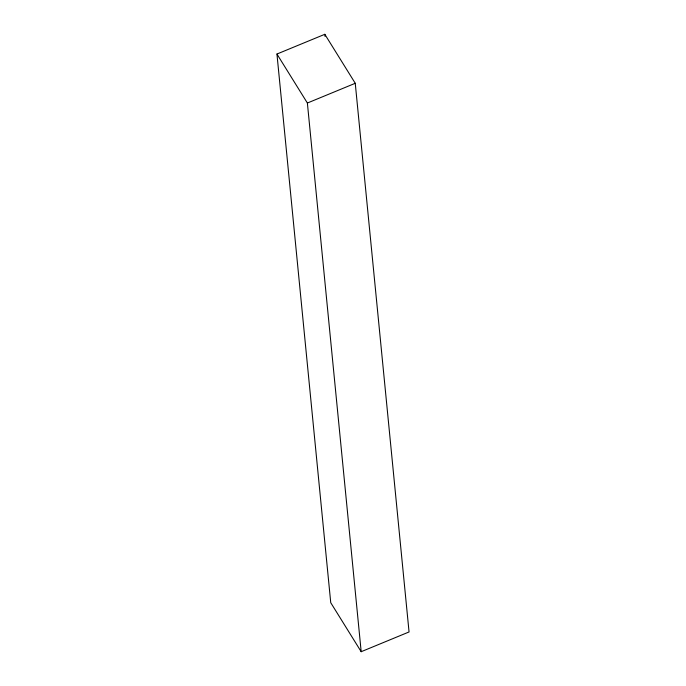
<?xml version="1.0" encoding="UTF-8"?>
<svg xmlns="http://www.w3.org/2000/svg" width="686" height="686" viewBox="0 0 686 686"><rect width="100%" height="100%" fill="white"/><g stroke="black" fill="none" stroke-linecap="round" stroke-linejoin="round"><path stroke-width="1.03" d="M276.947 54.04L324.821 34.3L355.254 83.289L409.053 631.96L361.179 651.7L330.746 602.711L276.947 54.04L307.379 103.029L361.179 651.7M307.379 103.029L355.254 83.289M324.821 34.3L325.035 36.427"/></g></svg>
